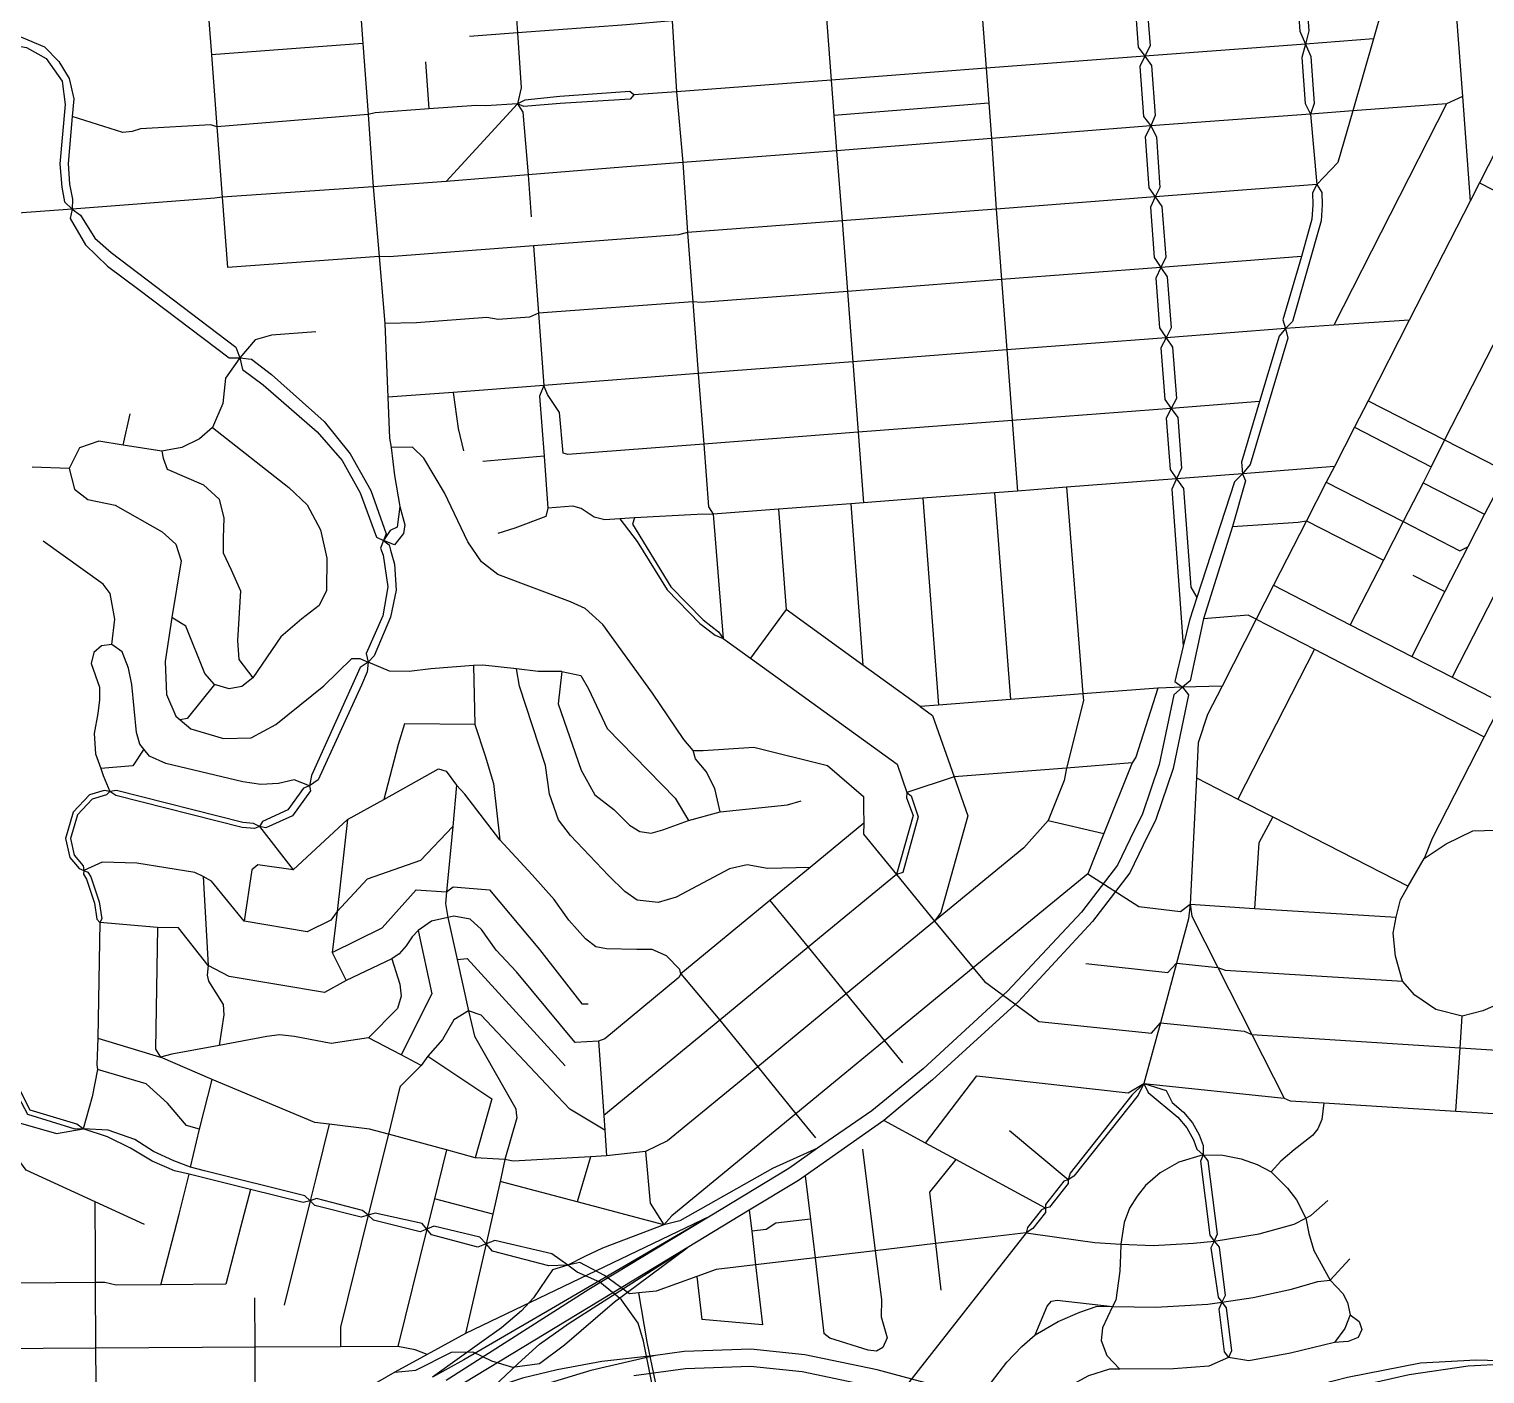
# Model space of a CAD drawing. Extents: x 0 to 264, y 89 to 356.
# Drawn here: x 126.16 to 159.92, y 140.43 to 171.61 of the extents above; entities that cross this region are included whole.
import ezdxf

# ---------------------------------------------------------------- set-up
doc = ezdxf.new("R2010")
doc.units = 0
doc.layers.get('0').update_dxf_attribs({"linetype": 'CONTINUOUS'})

msp = doc.modelspace()

# ---------------------------------------------------------------- linework, layer by layer
at = {"color": 4}
for points in [[(156.30481, 210.834331), (156.43269, 209.160841), (156.558367, 207.519324), (156.808619, 204.214236), (156.868151, 203.43151), (156.919964, 202.741389), (157.056667, 200.947734), (157.303611, 197.679028), (157.41606, 196.190746), (157.551659, 194.40481), (157.677335, 192.77652), (157.800808, 191.142716), (157.92428, 189.507814), (158.048853, 187.859678), (158.293593, 184.607508), (158.531718, 181.339905), (158.786381, 178.075607), (159.034426, 174.809105), (159.155694, 173.212785), (159.394923, 170.048812), (159.574617, 167.623465)], [(142.356857, 191.599123), (142.51671, 191.364306), (143.180373, 191.174689), (143.267464, 190.035877), (143.39204, 188.393256), (143.515512, 186.769375), (143.640088, 185.126754), (143.76356, 183.495157), (143.887032, 181.867968), (144.004992, 180.251806), (144.137284, 178.599262), (144.260756, 176.969869), (144.385329, 175.32284), (144.508801, 173.696754), (144.632274, 172.067361), (144.756849, 170.430252), (144.818585, 169.606736), (144.880322, 168.789835), (145.009306, 167.167058), (145.133881, 165.528845), (145.258454, 163.898351), (145.381926, 162.262343), (145.506502, 160.627438)], [(147.110537, 187.046085), (147.356381, 183.767456), (147.486466, 182.047665), (147.592299, 180.525208), (147.725694, 178.872665), (147.85027, 177.241067), (147.975947, 175.603958), (148.100519, 173.970157), (148.225095, 172.336356), (148.350772, 170.703655), (148.412508, 169.892266), (148.474244, 169.073161), (148.585589, 167.438256), (148.709061, 165.802248), (148.831433, 164.172855), (148.954905, 162.533542), (149.077274, 160.900841)], [(136.480903, 184.579949), (136.605478, 182.949452), (136.728951, 181.316754), (136.848012, 179.706103), (136.981407, 178.05356), (137.107083, 176.421963), (137.23276, 174.787058), (137.365051, 173.154357), (137.480808, 171.521659), (137.570103, 170.253863), (137.480808, 169.881242), (137.607588, 169.687215), (137.726649, 168.232006), (137.802716, 167.261867)], [(151.779331, 174.249072), (151.661371, 174.002127), (151.750669, 172.832449), (151.903907, 172.610859), (152.061553, 172.380453), (152.150851, 171.222899), (152.030687, 170.982569)], [(155.452631, 174.535702), (155.391996, 174.250175), (155.473575, 173.187431), (155.588228, 172.984583), (155.752492, 172.749766), (155.836276, 171.573472), (155.755797, 171.265895)], [(159.155694, 173.212785), (158.84591, 173.286649), (157.506458, 173.25027), (157.356528, 173.211685), (155.890296, 173.10034), (155.588228, 172.984583), (154.956535, 172.851188), (152.20046, 172.645036), (151.903907, 172.610859), (148.225095, 172.336356), (144.632274, 172.067361), (141.068117, 171.801674), (140.014192, 171.710175), (137.480808, 171.521659), (136.372865, 171.437873)], [(133.777742, 172.882058), (133.896806, 171.280226), (134.019174, 169.633194), (134.138238, 167.951988), (134.278246, 166.340234), (134.402822, 164.786911), (134.474478, 163.073732), (134.510859, 162.125643), (134.554956, 161.911772), (134.629923, 161.25803), (134.752292, 160.543655), (134.866944, 160.118117), (134.842702, 159.917474), (134.633239, 159.649583), (134.37417, 159.749905)], [(157.368655, 173.023169), (157.460157, 171.818213), (157.335581, 171.38606), (156.852716, 169.713673), (156.506553, 168.516433), (156.022588, 168.01152), (156.135033, 167.823004), (156.146068, 167.536371), (156.117403, 167.167058), (155.459252, 164.831008), (155.29389, 164.667847)], [(155.588228, 172.984583), (155.544131, 172.745355), (155.62902, 171.563549), (155.755797, 171.265895), (155.879269, 170.979262), (155.959748, 169.890062), (155.873758, 169.64091)], [(130.263194, 172.614167), (130.385563, 171.016744), (130.513447, 169.344357), (130.636919, 167.717171), (130.75598, 166.082266)], [(151.903907, 172.610859), (151.788151, 172.363915), (151.878549, 171.193133), (152.030687, 170.982569), (152.186129, 170.767595), (152.272117, 169.60784), (152.170694, 169.365303)], [(141.068106, 171.801674), (141.171744, 170.157953), (141.313958, 168.520841), (141.4242, 166.894758), (141.547672, 165.287412), (141.675556, 163.623845), (141.802335, 161.990044), (141.914784, 160.531528), (142.019514, 160.360651), (142.255435, 157.481103)], [(121.803143, 170.011327), (121.978428, 169.909905), (122.213246, 169.992588), (123.498681, 170.515139), (123.676173, 170.679401), (123.88894, 170.864609), (125.052006, 171.337551), (125.515026, 171.453308), (125.979149, 171.426863), (126.513827, 171.197558), (126.846762, 170.858008), (127.083783, 170.46444), (127.19072, 169.994806), (127.155442, 169.582496), (127.061736, 168.49659), (127.097014, 168.014828), (127.159853, 167.666458), (127.158725, 167.433845)], [(123.676173, 170.679401), (123.958395, 170.692637), (125.121458, 171.168887), (125.62527, 171.271413), (126.094905, 171.18873), (126.550208, 170.932966), (126.923933, 170.402696), (126.996692, 169.866917), (126.871016, 168.486672), (126.912909, 167.94979), (126.975746, 167.604728), (127.15875, 167.433851), (127.351674, 167.293838), (127.682405, 166.767978), (128.061641, 166.429532), (130.952215, 164.23349), (131.043714, 163.986546)], [(133.896806, 171.280226), (130.385563, 171.016744)], [(157.335581, 171.38606), (155.755797, 171.265895), (152.030687, 170.982569), (148.350772, 170.703655), (144.756849, 170.430252), (141.171744, 170.157953), (140.179558, 170.089601), (140.097978, 169.984869), (138.469686, 169.888958), (137.628534, 169.817299), (137.480808, 169.881242)], [(155.755797, 171.265895), (155.673117, 170.957215), (155.752492, 169.883447), (155.873758, 169.64091), (156.022588, 168.01152)], [(135.35091, 170.850278), (135.430285, 169.759974)], [(152.030687, 170.982569), (151.912726, 170.746649), (151.999817, 169.586893), (152.170694, 169.365303), (152.302986, 169.110643), (152.381258, 167.940965), (152.274324, 167.719375)], [(140.179558, 170.089601), (140.088056, 170.164565), (138.467482, 170.049912), (137.653889, 169.962822), (137.480808, 169.881242), (136.752101, 169.831633), (136.523897, 169.840439), (135.430285, 169.75996), (134.182335, 169.667369), (134.019174, 169.633194), (130.513447, 169.344357), (130.369028, 169.395069), (128.742942, 169.30026), (128.54671, 169.237423)], [(135.824956, 168.078768), (134.138238, 167.951988), (130.636919, 167.717171), (130.467145, 167.689598), (127.15875, 167.433834), (125.249339, 167.300453), (124.262665, 167.214463), (123.449072, 166.987361), (122.952978, 167.023742), (122.536258, 167.127369), (122.112924, 167.57716), (121.874799, 168.073256), (121.850556, 168.664159), (121.803143, 170.011327)], [(137.480808, 169.881242), (135.824956, 168.078768)], [(159.027811, 169.876831), (156.852716, 169.713673), (155.873758, 169.64091), (152.170694, 169.365303), (148.474244, 169.073161), (144.880322, 168.789835), (141.82659, 168.559426), (141.313958, 168.520841), (139.92159, 168.408395), (137.726649, 168.232006), (135.824956, 168.078768)], [(148.412508, 169.892266), (144.818585, 169.606736)], [(159.394923, 170.048812), (159.027811, 169.876831), (156.412847, 164.743915)], [(128.54671, 169.237423), (128.33394, 169.21318), (127.155442, 169.582493)], [(160.404748, 169.245139), (159.790694, 168.044591), (159.574617, 167.623465), (158.162405, 164.862978), (157.206597, 162.994357), (156.891301, 162.378099), (156.426075, 161.467492), (156.239766, 161.104792), (155.783359, 160.211824), (155.017171, 158.714722), (154.614784, 157.926484), (153.823238, 156.378673), (153.484792, 155.716111), (153.267613, 155.062369), (153.227924, 154.253187), (153.080201, 151.318516), (153.042716, 150.977865), (152.764905, 149.952606), (152.391181, 148.571258), (152.00974, 147.159046), (151.873037, 146.894463), (150.385859, 145.010409), (150.25026, 144.928827)], [(152.170694, 169.365303), (152.038403, 169.115051), (152.126597, 167.928838), (152.274324, 167.719375), (152.427562, 167.499992), (152.515756, 166.321494), (152.403308, 166.085574)], [(162.578742, 169.031268), (162.187379, 168.330121), (161.568915, 167.137292), (160.425694, 164.90928), (158.98151, 162.087058), (158.675033, 161.460877), (158.48652, 161.091564), (158.023498, 160.190877), (157.563783, 159.29901), (156.792083, 157.801911)], [(164.063714, 168.294843), (163.07704, 166.360077), (161.941535, 164.134272), (160.578933, 161.463081), (160.427899, 161.349532), (159.910859, 160.360651), (159.522803, 159.60769), (158.988125, 158.569203), (158.223037, 157.06659)], [(156.022588, 168.01152), (152.274324, 167.719375), (148.585589, 167.438256), (145.009306, 167.167058), (141.4242, 166.894758), (141.219149, 166.839635), (137.854532, 166.586078), (134.504244, 166.332518), (134.278246, 166.340223), (130.75598, 166.082266)], [(156.022588, 168.01152), (155.917855, 167.814185), (155.92889, 167.540782), (155.902446, 167.20454), (155.666525, 166.335826), (155.234349, 164.86849), (155.293881, 164.667847), (155.346798, 164.447361), (154.473673, 161.514897), (154.298385, 161.302127)], [(159.790694, 168.044591), (160.745399, 167.557317), (161.568915, 167.137292)], [(152.274324, 167.719375), (152.160772, 167.48125), (152.247865, 166.31598), (152.403308, 166.085574), (152.549931, 165.867292), (152.638125, 164.684383), (152.523472, 164.456181)], [(165.16394, 167.72599), (164.946762, 167.717185), (162.874192, 163.656933), (161.509383, 160.984627), (161.359452, 160.873282), (160.466484, 159.134748), (159.161206, 156.584828)], [(127.15875, 167.433845), (127.110242, 167.21777), (127.468534, 166.611433), (127.973447, 166.112032), (128.699949, 165.57625), (130.795669, 163.990954), (131.043714, 163.986551), (131.316016, 163.95678), (131.780139, 163.604002), (132.998326, 162.510391), (133.602456, 161.761842), (134.084218, 160.914072), (134.433688, 159.908655), (134.374159, 159.749905)], [(137.854532, 166.586078), (137.970285, 165.022829), (138.091553, 163.348238), (137.993436, 163.10019), (138.098169, 161.711129), (138.189671, 160.502865)], [(155.666502, 166.335826), (152.403308, 166.085574), (148.709061, 165.802248), (145.133881, 165.528845), (141.745008, 165.268673), (141.547672, 165.287412), (137.970285, 165.022829), (137.758619, 164.930226), (137.032117, 164.875106), (136.771944, 164.925815), (135.141451, 164.802343), (134.402822, 164.786905)], [(152.403308, 166.085574), (152.283143, 165.835322), (152.370234, 164.681078), (152.523472, 164.456181), (152.672299, 164.236798), (152.761597, 163.043966), (152.64474, 162.81466)], [(158.162405, 164.862978), (156.412847, 164.743915), (155.293881, 164.667847), (152.523472, 164.456181), (148.831433, 164.172855), (145.258454, 163.898351), (141.675556, 163.623845), (138.091553, 163.348238), (135.988117, 163.188385), (134.474478, 163.073732)], [(132.806502, 164.590676), (131.775728, 164.513508), (131.397595, 164.406572), (131.043714, 163.986546), (130.71519, 163.514704), (130.652353, 162.929313), (130.408714, 162.374792), (130.106649, 162.113516), (129.69875, 161.909565), (129.233524, 161.826883), (128.341659, 161.96579), (127.772803, 162.056188), (127.325216, 161.905157), (127.087091, 161.424496), (127.206155, 160.941633), (127.520347, 160.704609), (128.154244, 160.573421), (129.241242, 159.95606), (129.558742, 159.665018), (129.680008, 159.284678), (129.463933, 157.965069), (129.30849, 156.944218), (129.344869, 156.185746), (129.557639, 155.678629), (129.661268, 155.592639), (129.908213, 155.385383), (130.662274, 155.160486), (131.306093, 155.181427), (131.881561, 155.4868), (132.990607, 156.381975), (133.644349, 157.02028), (133.829558, 157.016978), (134.021381, 156.929884)], [(152.523472, 164.456181), (152.404408, 164.221363), (152.493706, 163.026327), (152.64474, 162.81466), (152.796875, 162.602994), (152.881762, 161.430008), (152.768213, 161.184167)], [(155.293881, 164.667847), (155.142847, 164.491458), (154.690851, 162.976718)], [(131.043714, 163.986546), (131.102145, 163.720859), (131.586111, 163.364774), (132.834061, 162.272266), (133.415044, 161.609704), (133.835069, 160.857847), (134.213202, 159.827076), (134.374159, 159.749905), (134.505347, 159.650687), (134.537317, 159.531623), (134.627716, 159.203099), (134.669609, 158.605581), (134.535113, 157.974992), (134.158081, 157.07651), (134.021381, 156.929887)], [(135.988117, 163.188385), (136.109383, 162.353845), (136.229547, 161.835702)], [(154.690851, 162.976718), (152.64474, 162.81466), (148.954905, 162.533542), (145.381926, 162.262343), (141.802335, 161.990044), (138.648282, 161.749715), (138.541345, 161.779481), (138.458662, 162.720954), (138.17644, 163.14098), (138.091553, 163.348238)], [(152.64474, 162.81466), (152.528984, 162.586458), (152.614974, 161.398037), (152.768213, 161.184167), (152.925859, 160.961476), (153.096736, 158.668421), (153.237847, 158.431397)], [(154.690851, 162.976718), (154.271926, 161.571119), (154.298371, 161.302127), (154.364532, 161.136762), (154.064671, 160.078428), (153.39329, 157.940815), (153.085713, 156.496633), (152.907117, 156.348907)], [(157.206597, 162.994357), (158.98151, 162.087058), (159.917474, 161.608603), (160.427899, 161.349532), (161.359452, 160.873282), (161.64829, 160.722248), (161.70231, 160.62303), (161.718848, 160.463176), (161.605299, 159.306728), (161.621837, 159.02671), (161.488436, 158.624324)], [(128.341659, 161.96579), (128.499306, 162.687883)], [(130.408714, 162.374792), (132.181422, 160.980216), (132.603655, 160.581137), (132.917847, 160.003465), (133.062266, 159.34421), (133.056763, 158.594558), (132.886986, 158.242883), (132.481292, 157.939715), (131.996222, 157.522994), (131.346891, 156.572701), (131.092222, 156.365442), (130.798976, 156.31473), (130.459426, 156.418359), (130.231224, 156.669715), (129.789149, 157.76553), (129.463933, 157.965069)], [(156.891301, 162.378099), (158.675033, 161.460877)], [(129.233524, 161.826883), (129.264393, 161.662621), (129.356996, 161.405756), (130.203662, 161.047467), (130.563056, 160.715633), (130.675504, 160.27356), (130.653463, 159.816049), (130.656765, 159.469887), (130.844177, 159.075216), (131.056947, 158.583534), (130.9908, 157.431494), (131.021669, 156.994931), (131.346885, 156.572701)], [(142.184879, 153.463845), (142.061407, 154.002935), (141.857456, 154.396502), (141.611615, 154.690851), (141.555391, 154.884879), (141.340417, 155.140643), (140.61171, 156.213308), (139.460772, 157.805216), (139.052873, 158.17894), (138.711119, 158.32777), (137.026605, 158.964974), (136.65178, 159.260424), (136.333176, 159.719035), (135.792986, 160.855643), (135.314532, 161.66152), (135.051049, 161.917284), (134.554956, 161.911781)], [(138.098169, 161.711129), (136.679339, 161.587657)], [(127.087091, 161.424496), (126.228297, 161.452069)], [(156.426075, 161.467492), (154.298385, 161.302127), (152.768213, 161.184167), (150.214982, 160.987935), (149.077274, 160.900841), (148.547006, 160.860051), (146.879028, 160.732171), (145.506502, 160.627438), (145.211049, 160.605397), (143.537562, 160.476407), (142.019514, 160.360651), (141.647994, 160.357349), (140.194992, 160.280181), (139.859853, 160.258133), (139.505972, 160.234983), (139.257924, 160.293411), (138.96027, 160.495155), (138.766242, 160.548072), (138.189671, 160.502874), (138.136754, 160.311042), (137.422379, 160.036535), (137.029912, 159.914167)], [(154.298385, 161.302127), (154.109869, 161.115815), (153.237847, 158.431397), (153.06697, 157.903333), (152.923655, 157.301407), (152.727423, 156.482299), (152.907117, 156.348907), (153.041615, 156.175826), (152.68553, 154.470365), (152.286451, 153.283048), (151.995409, 152.687734), (151.683421, 152.048326), (150.819115, 150.918333), (149.104835, 149.060738), (147.106129, 147.246137), (145.978341, 146.30356), (144.152716, 145.021433), (144.000581, 144.914496), (142.858465, 144.223272), (141.415381, 143.35125), (137.626327, 141.059298), (136.241674, 140.210424)], [(152.768213, 161.184167), (152.657968, 160.944938), (152.867431, 158.073107), (152.923655, 157.301407)], [(156.239766, 161.104792), (158.023498, 160.190877), (159.337595, 159.516188), (159.522803, 159.60769)], [(158.48652, 161.091564), (159.910859, 160.360651)], [(150.214982, 160.987935), (150.596422, 156.196772), (150.608558, 156.041327), (150.212786, 154.474774), (150.157657, 154.189244), (149.791649, 153.260998), (149.225, 152.625998), (147.156839, 150.924949), (145.105216, 149.238231), (143.055797, 147.545998), (140.963385, 145.830617), (140.451857, 145.586981), (139.550069, 145.486659), (139.177449, 145.465718), (137.383794, 145.362083), (137.187562, 145.398465), (136.501849, 145.441458), (135.838187, 145.622258), (134.487708, 145.988264), (134.050044, 146.10402), (133.116283, 146.218673), (132.785556, 146.259463), (130.405409, 147.253856), (129.204861, 147.770895)], [(146.879028, 160.732171), (147.245033, 155.938801)], [(148.547006, 160.860051), (148.914115, 156.066685)], [(134.752292, 160.543655), (134.690556, 160.064097), (134.528498, 159.989133), (134.374159, 159.749905)], [(143.537562, 160.476407), (143.711744, 158.153585), (142.888228, 157.023593)], [(145.211049, 160.605391), (145.494375, 156.864843)], [(139.859853, 160.258125), (140.261137, 159.733369), (140.953465, 158.609992), (141.714141, 157.82947), (142.068019, 157.554967), (142.255435, 157.481103), (142.888228, 157.023593), (146.288125, 154.565175), (146.514123, 153.912536), (146.608933, 153.835365), (146.772091, 153.342577), (146.42152, 152.054938), (146.270486, 152.008637)], [(140.194992, 160.280175), (140.148688, 160.129141), (141.041659, 158.679444), (141.788004, 157.914357), (142.142986, 157.63875), (142.255435, 157.481103)], [(154.064671, 160.078428), (155.589331, 160.17875), (155.783359, 160.211824), (157.563783, 159.29901)], [(128.074869, 157.344401), (128.14322, 157.929792), (128.035183, 158.52731), (127.876433, 158.738976), (126.486268, 159.739982)], [(134.374159, 159.749905), (134.305808, 159.576824), (134.36534, 159.412562), (134.476685, 158.682752), (134.35652, 158.006963), (133.976181, 157.136042), (134.021381, 156.929887), (133.99934, 156.706093), (133.868152, 156.40072), (132.861631, 154.206883), (132.663195, 154.067978)], [(155.017171, 158.714722), (156.792083, 157.801911), (158.223037, 157.06659), (159.161206, 156.584828), (160.057482, 156.12401)], [(158.242881, 158.950643), (158.988125, 158.569203)], [(153.823238, 156.378673), (152.907117, 156.348907), (152.332752, 156.330167), (150.596422, 156.196772), (148.914115, 156.066685), (147.245033, 155.938801), (146.8217, 155.905731), (145.494375, 156.864843), (143.711744, 158.153585)], [(154.614784, 157.926484), (154.424061, 158.025702), (153.39329, 157.940815)], [(154.614784, 157.926484), (155.961952, 157.231952), (157.826162, 156.270633), (159.899835, 155.200175)], [(132.663187, 154.067978), (132.30269, 154.20027), (131.943297, 154.121996), (131.533194, 154.09223), (131.114269, 154.158377), (129.323922, 154.58171), (128.949097, 154.755895), (128.81901, 154.913542), (128.7242, 155.028194), (128.644825, 155.299393), (128.541199, 156.417258), (128.461824, 156.79098), (128.314097, 157.172423), (128.074869, 157.344401), (127.832335, 157.310226), (127.659254, 157.159192), (127.597518, 156.89902), (127.786034, 156.355522), (127.791537, 156.060069), (127.74744, 155.741466), (127.668065, 155.281754), (127.700035, 154.808812), (127.817996, 154.46375), (127.872022, 154.302796), (128.029671, 153.936787)], [(155.961952, 157.231952), (154.190347, 153.759298)], [(134.021381, 156.929887), (133.831762, 156.806415), (132.708385, 154.303897), (132.663187, 154.067978), (132.679725, 153.947814), (132.267415, 153.370139), (131.646747, 153.091224), (131.503431, 153.118797)], [(144.266268, 152.170694), (143.27849, 152.146452), (142.805548, 152.232442), (142.402058, 152.143144), (141.164028, 151.481686), (140.74731, 151.362624), (140.260033, 151.41113), (139.975607, 151.612877), (139.59527, 151.987702), (138.713326, 152.910436), (138.432204, 153.273136), (138.222742, 153.870654), (138.131242, 154.534317), (137.532621, 156.376477), (137.459861, 156.781071), (136.681546, 156.864843), (136.46106, 156.852707), (135.474383, 156.78106), (134.967266, 156.717119), (134.513063, 156.720421), (134.021381, 156.929884)], [(136.46106, 156.852716), (136.489722, 155.485702), (136.736667, 154.760303), (136.927387, 154.120895), (137.072909, 152.809002)], [(138.510478, 156.713812), (137.964774, 156.71607), (137.459861, 156.781113)], [(138.510478, 156.713812), (138.427796, 155.96526), (138.958063, 154.430676), (139.278871, 153.859619), (139.716535, 153.516762), (140.078133, 153.154064), (140.320669, 153.007438), (140.581944, 152.964444), (140.85204, 153.041615), (141.447353, 153.259897)], [(138.510478, 156.713812), (138.950347, 156.626718), (139.126736, 156.31473), (139.563297, 155.396407), (141.139774, 153.782449), (141.447353, 153.259897)], [(130.459426, 156.418359), (129.822222, 155.623508), (129.661268, 155.592639)], [(152.907117, 156.348907), (152.699861, 156.174722), (152.361415, 154.55966), (151.975563, 153.412032), (151.694444, 152.83546), (151.396787, 152.226919), (150.563351, 151.135512), (148.849072, 149.301067), (146.887847, 147.5008), (145.702734, 146.525147), (144.437145, 145.65974), (143.776787, 145.189002), (141.95447, 144.089879), (140.648089, 143.301641), (139.141067, 142.386623), (135.824956, 140.275468)], [(152.332752, 156.330165), (151.822325, 154.72723), (151.738542, 154.597145), (151.081492, 152.957829), (150.705563, 152.027379), (148.047603, 149.844565), (145.990468, 148.15454), (145.077657, 147.394967), (143.939949, 146.459002), (141.060399, 144.093187), (140.877394, 143.88152), (139.454159, 143.344635), (139.044053, 143.147299), (138.649383, 142.953272)], [(160.306631, 155.995026), (159.899835, 155.200175), (158.693776, 152.84428), (158.508567, 152.379053)], [(146.8217, 155.905731), (147.109437, 155.697369), (147.606631, 154.275234), (147.92303, 153.371242), (147.29795, 151.127796), (147.156839, 150.924949)], [(136.489722, 155.485702), (134.86474, 155.503341), (134.71591, 155.027091), (134.385183, 153.750478)], [(141.555391, 154.884879), (141.791312, 154.881577), (142.966502, 154.959849), (144.668655, 154.537619), (145.505399, 153.818833), (145.508701, 153.557557), (145.512008, 153.195954), (145.506511, 152.942397), (146.270495, 152.008637), (147.156839, 150.924949), (148.047603, 149.844565)], [(128.81901, 154.913542), (128.56545, 154.525486), (127.818004, 154.46375)], [(131.503428, 153.118786), (132.281744, 152.113369), (133.544028, 153.280841), (134.385183, 153.750478), (135.651875, 154.457135), (135.824956, 154.402014), (136.070797, 154.079002), (135.980399, 153.123194), (135.837083, 151.605147)], [(151.738542, 154.597145), (150.212778, 154.474774), (147.606631, 154.275234), (146.514123, 153.912536)], [(128.029671, 153.936787), (127.900687, 153.957728), (127.557829, 153.85851), (127.177492, 153.452816), (126.997796, 152.846478), (127.101422, 152.40661), (127.3175, 152.147538), (127.429949, 152.100133), (127.520347, 152.059349), (127.586492, 151.952412), (127.778315, 151.372536), (127.842256, 150.980069), (127.800365, 150.892978)], [(131.503428, 153.118786), (131.363421, 153.188238), (131.110965, 153.212481), (128.187317, 153.954415), (128.029671, 153.936776), (127.949192, 153.855208), (127.618465, 153.759298), (127.277811, 153.395494), (127.113549, 152.843176), (127.203951, 152.458428), (127.409002, 152.212588), (127.429943, 152.100139)], [(132.663187, 154.067978), (132.519869, 154.011754), (132.157171, 153.505738), (131.570676, 153.241155), (131.503428, 153.118786), (131.387672, 153.073585), (131.101042, 153.101159), (128.16527, 153.844196), (128.029671, 153.936799)], [(141.274269, 149.707865), (141.244506, 149.808187), (140.93803, 150.121276), (140.602891, 150.27341), (140.253421, 150.271153), (139.545658, 150.283288), (139.298714, 150.32959), (139.058385, 150.515901), (138.675841, 150.950258), (138.336294, 151.430919), (137.823662, 152.004183), (137.072909, 152.808957), (136.26152, 153.871744), (136.070797, 154.079002)], [(153.227924, 154.253187), (154.190347, 153.759298), (154.997325, 153.344784), (158.135947, 151.735234)], [(142.184879, 153.463845), (143.74151, 153.625903), (144.060113, 153.715201)], [(146.514123, 153.912536), (146.506418, 153.790165), (146.659656, 153.37455), (146.270497, 152.008637), (144.221067, 150.320815)], [(133.544028, 153.280841), (133.302595, 151.149843), (133.185738, 150.203958), (133.509853, 149.549115)], [(141.447353, 153.259897), (142.184879, 153.463845)], [(154.997325, 153.344784), (154.67652, 152.740651), (154.570687, 151.219298)], [(135.980399, 153.123194), (135.23295, 152.330548), (134.000435, 151.900599), (133.302595, 151.149843), (133.151561, 150.950303), (132.605859, 150.678004), (131.141831, 150.927153), (130.385563, 151.855399), (130.194843, 151.96454), (129.999715, 152.052734), (128.658056, 152.275424), (127.84777, 152.298567), (127.429949, 152.100128)], [(145.512014, 153.195954), (144.266268, 152.170694), (143.336919, 151.405607), (141.274269, 149.707865), (141.226867, 149.618567), (139.507076, 148.198637), (139.358246, 148.146824)], [(149.791649, 153.260998), (151.081492, 152.957829)], [(158.508567, 152.379053), (159.021199, 152.720808), (159.637456, 153.020669), (160.177647, 153.037207)], [(160.330885, 149.050815), (159.866762, 148.845764), (159.389408, 148.726703), (158.780867, 148.882145), (158.292492, 149.208465), (158.004756, 149.539192), (157.841597, 150.116867), (157.791988, 150.648238), (157.86034, 151.018655), (157.960658, 151.417734), (158.135947, 151.735234), (158.508567, 152.379053)], [(127.429949, 152.100139), (127.417813, 152.013048), (127.487265, 151.899496), (127.670269, 151.341667), (127.729801, 150.976762), (127.800357, 150.892978)], [(130.194843, 151.96454), (130.312803, 149.895278), (130.288561, 149.671484), (130.317226, 149.533681), (130.657877, 148.992387), (130.671113, 148.755365), (130.561972, 148.047606)], [(132.281744, 152.113369), (131.464843, 152.233534), (131.319324, 152.119982), (131.141831, 150.927153)], [(150.705563, 152.027379), (151.89178, 151.264496), (152.856407, 151.15205), (153.080201, 151.318516), (154.570687, 151.219298), (157.86034, 151.018655)], [(133.185738, 150.203958), (134.341085, 150.773915), (135.135936, 151.653655), (135.837083, 151.605147), (135.989218, 151.726415), (136.830373, 151.653655), (137.990131, 150.269002), (138.972394, 149.013333), (139.121224, 149.010031)], [(135.837083, 151.605147), (135.81174, 151.332847), (135.865757, 151.01204), (136.081824, 150.036389), (136.3442, 148.851276), (136.486415, 148.257065), (137.442222, 146.574758), (137.452156, 146.476641), (137.464281, 146.366397), (137.187573, 145.398465), (137.077317, 144.891345), (136.911952, 144.136181), (136.758714, 143.442752), (136.276952, 141.366875)], [(143.336919, 151.405607), (144.221067, 150.320815), (145.105216, 149.238231), (145.990468, 148.15454), (146.411597, 147.638603)], [(153.080201, 151.318516), (153.124298, 151.042909), (153.725121, 149.855592), (154.514463, 148.298958), (155.264115, 146.821703)], [(139.358246, 148.146824), (138.82026, 148.117058), (137.460965, 149.748655), (136.989123, 150.253567), (136.650676, 150.732022), (136.387197, 150.973454), (136.009061, 151.046217), (135.865746, 151.01204), (135.490921, 150.924949), (135.176728, 150.709974), (135.038922, 150.562248), (134.904426, 150.351685), (134.741268, 150.166476), (134.564879, 150.055131), (133.509853, 149.549115), (133.008246, 149.272405), (130.795669, 149.643925), (130.312803, 149.895278), (129.623783, 150.773915), (129.13651, 150.778317), (127.800365, 150.892978)], [(127.800365, 150.892978), (127.748549, 148.212968), (127.728709, 147.597814), (127.746348, 147.489774), (127.618465, 146.854774), (127.406798, 146.110633)], [(129.13651, 150.778326), (129.088004, 147.959411), (129.204861, 147.770895)], [(135.176728, 150.709974), (135.498637, 149.244843), (134.787569, 147.823812)], [(144.221067, 150.320815), (142.174956, 148.629689), (139.482822, 146.417109)], [(127.406798, 146.110633), (127.261276, 146.217569), (126.179792, 146.543889), (125.661649, 147.566944), (125.441162, 147.851371), (125.065234, 148.160051), (124.558117, 148.346363), (124.284715, 148.398176), (124.187701, 148.380537), (124.173364, 148.752058), (124.245023, 149.01223), (124.570239, 149.513838), (124.788521, 150.206162)], [(134.564879, 150.055131), (134.757803, 149.464228), (134.785377, 149.185314), (134.697182, 148.900885), (134.024697, 148.21848)], [(136.081824, 150.036389), (136.31223, 150.061732), (138.589853, 147.573548)], [(150.663673, 149.942683), (152.562058, 149.738732), (152.764905, 149.952606), (153.725121, 149.855592), (153.897101, 149.790548), (158.004756, 149.539192)], [(141.274269, 149.707865), (142.174956, 148.629689), (143.055797, 147.545998), (143.939949, 146.459002), (144.395252, 145.900069)], [(148.047603, 149.844565), (148.314393, 149.524861), (149.575574, 148.597716), (152.182822, 148.332032), (152.391181, 148.571258)], [(138.274558, 147.012423), (136.638549, 148.750954), (136.3442, 148.851276), (136.004653, 148.637405), (135.743377, 148.185409), (135.401623, 147.79625), (135.252796, 147.582379), (134.787569, 147.823812), (134.024686, 148.21848), (133.160381, 148.091703), (132.308202, 148.254861), (131.967551, 148.287935), (131.66659, 148.255965), (130.561952, 148.047606), (129.470548, 147.840347), (129.204861, 147.770895)], [(152.391181, 148.571258), (154.332562, 148.375026), (154.514463, 148.298958), (159.342006, 147.990278)], [(159.243889, 146.521842), (159.342006, 147.990278), (159.389408, 148.726703)], [(132.675311, 144.442657), (132.547431, 144.556206), (130.221301, 145.140494), (129.89829, 145.218768), (129.514645, 145.369799), (129.045008, 145.586981), (128.608447, 145.861484), (127.989982, 146.083074), (127.406798, 146.110619), (127.225998, 146.107331), (126.124671, 146.44357), (125.564635, 147.510723), (125.356276, 147.77751), (125.001294, 148.067451), (124.52394, 148.239429), (124.282508, 148.28463), (124.187701, 148.38054)], [(127.748549, 148.212968), (129.204861, 147.770895)], [(139.358246, 148.146824), (139.482822, 146.417109), (139.507064, 146.08197), (139.550069, 145.486659)], [(159.342006, 147.990278), (164.839825, 147.638603)], [(135.252796, 147.582379), (134.762215, 147.096206), (134.742374, 147.013524), (134.487708, 145.988264), (134.020278, 144.106415), (133.376458, 141.514601), (133.376458, 141.057091)], [(135.401623, 147.79625), (136.888801, 146.805165), (136.501849, 145.441458)], [(124.059817, 134.915453), (124.054314, 136.010165), (124.0455, 137.666016), (124.036667, 139.406754), (124.026732, 141.005278), (124.017938, 142.371188), (124.066447, 142.518915), (124.06203, 143.976327), (124.053216, 145.184591), (124.038865, 147.226294), (124.447873, 147.277006), (125.582274, 146.348758), (126.794949, 146.001494), (127.406798, 146.110633)], [(130.11216, 146.107328), (129.810095, 146.185599), (129.364715, 146.708151), (128.87303, 147.155738), (127.746345, 147.489774)], [(130.11216, 146.107328), (130.405409, 147.253856)], [(146.944072, 145.778801), (148.132492, 147.336535), (151.641528, 146.947379), (152.00974, 147.159046), (152.525676, 146.999192), (152.667891, 146.720278), (152.931371, 146.500895), (153.138629, 146.252847), (153.291867, 145.976137), (153.385574, 145.723681), (153.383316, 145.512014)], [(139.507076, 146.08197), (138.696787, 146.563732), (138.274558, 147.012423)], [(152.00974, 147.159046), (151.726415, 146.890051), (150.302076, 145.084272), (150.25026, 144.928827), (150.252517, 144.840633), (149.823672, 144.297135), (149.728865, 144.268472)], [(152.00974, 147.159046), (155.264115, 146.821703), (155.403019, 146.764375), (156.180234, 146.715869), (159.243889, 146.521842), (160.24159, 146.459002)], [(152.00974, 147.159046), (152.111162, 146.955095), (152.797978, 146.381831), (153.005234, 146.133786), (153.158472, 145.857076), (153.238951, 145.638794), (153.383367, 145.512014), (153.490303, 145.366494), (153.707482, 143.666546), (153.63803, 143.507796)], [(156.180234, 146.715869), (156.138341, 146.327814), (156.043534, 146.110633), (155.915651, 145.952986), (155.491214, 145.626667), (155.183637, 145.362083), (154.959843, 145.116242)], [(128.833341, 143.892544), (127.691224, 144.417299), (126.086085, 145.155928), (125.47534, 145.981649), (125.427935, 146.137091), (125.582274, 146.348758)], [(133.116283, 146.218673), (132.81973, 145.025841), (132.675311, 144.442657), (132.074488, 142.026129)], [(149.728812, 144.268472), (147.650728, 145.397361), (146.944072, 145.778801), (145.978341, 146.30356)], [(134.020278, 144.106415), (133.891294, 144.219967), (132.825242, 144.498881), (132.675311, 144.442657), (132.508845, 144.402968), (131.291762, 144.70724), (129.871831, 145.05671), (129.531181, 145.137189), (129.008629, 145.359879), (128.509228, 145.660841), (127.977855, 145.92322), (127.406798, 146.110633)], [(129.89829, 145.218768), (130.11216, 146.107328)], [(150.25026, 144.928827), (148.889861, 146.063231)], [(135.838187, 145.622258), (135.557065, 144.485651), (135.382881, 143.784506), (134.710399, 141.063706)], [(140.451857, 145.586981), (140.563202, 144.385329), (140.877394, 143.88152)], [(144.437145, 145.65974), (143.398655, 145.189002), (141.250018, 143.978534), (140.877394, 143.88152)], [(145.482248, 145.638794), (145.779905, 143.285106), (145.922117, 142.155113), (145.913311, 141.753827), (146.052218, 141.264349), (145.954104, 141.040556)], [(153.383367, 145.512014), (152.82223, 145.340036), (152.386769, 145.088681), (152.043915, 144.798742), (151.849887, 144.54849), (151.676806, 144.273984), (151.550026, 143.937744), (151.473958, 143.438341), (151.469556, 143.193603), (151.453017, 142.809956), (151.3549, 142.140782), (151.28104, 141.991952), (151.051728, 141.50027), (151.016451, 141.207022), (151.147639, 140.855347), (151.453012, 140.542258)], [(153.383367, 145.512014), (153.319426, 145.358776), (153.537708, 143.645599), (153.63803, 143.507796), (153.75599, 143.369992), (153.895998, 142.245512), (153.814419, 142.093377)], [(153.383367, 145.512014), (153.836466, 145.498778), (154.262006, 145.419403), (154.639035, 145.286008), (154.959843, 145.116234), (155.340183, 144.732595), (155.545234, 144.4625), (155.764617, 144.04027), (155.830764, 143.684185), (155.950928, 143.290617), (156.331268, 142.606008), (156.620103, 142.290713), (156.731451, 142.084558), (156.794287, 141.794619), (156.666407, 141.47822), (156.43269, 141.16072)], [(139.177449, 145.465713), (138.869869, 144.415095)], [(147.650728, 145.397361), (147.035574, 144.646605), (147.176685, 143.449367), (147.303465, 142.372292)], [(129.63481, 144.129565), (129.871831, 145.05671)], [(140.877394, 143.88152), (138.869869, 144.415095), (137.077317, 144.891345)], [(144.152716, 145.021433), (144.276188, 144.016016), (144.386433, 143.120841), (144.590381, 141.365772)], [(150.25026, 144.928827), (150.153246, 144.896857), (149.729912, 144.358871), (149.728784, 144.268472), (149.724409, 144.170355), (149.435572, 143.802145), (149.282333, 143.697412)], [(131.291762, 144.70724), (131.070172, 143.856162), (130.718498, 142.506787)], [(127.808081, 136.856831), (127.728706, 136.959357), (127.725404, 137.688063), (127.716593, 139.427701), (127.707774, 141.028428), (127.700055, 142.545373), (127.697786, 143.137379), (127.691236, 144.417299)], [(135.382881, 143.784506), (135.269331, 143.916798), (134.182335, 144.156024), (134.020278, 144.106415), (133.854912, 144.065625), (132.783351, 144.333516), (132.675311, 144.442657)], [(136.911952, 144.136181), (135.557065, 144.485651)], [(142.858465, 144.223272), (142.914686, 143.735998), (143.003984, 142.957683), (143.166042, 141.563107)], [(149.728812, 144.268472), (149.631798, 144.233194), (149.308783, 143.821988), (149.282339, 143.697412), (144.577153, 137.707909), (144.593691, 137.58223), (143.442755, 136.119306), (143.274082, 136.049853)], [(149.282325, 143.697412), (149.98678, 143.597091), (150.873133, 143.474722), (151.473958, 143.438341), (152.221407, 143.409678), (153.159576, 143.458187), (153.63803, 143.507796), (154.684236, 143.676466), (155.497829, 143.898056), (155.764617, 144.04027), (155.880373, 144.102006), (156.271736, 144.451476)], [(129.213681, 142.495764), (129.63481, 144.129565)], [(136.758714, 143.442752), (136.606579, 143.598194), (135.54053, 143.851754), (135.382881, 143.784506), (135.22303, 143.719463), (134.144853, 143.992865), (134.020278, 144.106415)], [(141.95447, 144.089879), (138.274558, 141.936831), (136.237266, 140.753925), (135.515172, 140.353742)], [(141.95447, 144.089879), (136.276952, 141.366875)], [(144.276188, 144.016016), (143.472518, 143.92341), (143.250928, 143.776787), (142.914686, 143.735998)], [(138.649383, 142.953272), (138.282274, 143.21455), (136.958256, 143.519923), (136.758714, 143.442752), (136.56579, 143.366685), (135.489817, 143.650008), (135.382881, 143.784506)], [(149.282325, 143.697412), (147.176685, 143.449367), (145.779905, 143.285106), (144.386433, 143.120841), (143.003984, 142.957683), (142.086762, 142.849645), (141.639174, 142.686484), (140.701006, 142.343629), (140.293107, 142.305044)], [(153.63803, 143.507796), (153.56527, 143.354558), (153.729532, 142.211338), (153.814419, 142.093377), (153.919149, 141.96329), (154.043724, 140.960077), (153.974269, 140.810147)], [(127.404591, 135.584627), (129.646937, 136.517284), (131.172701, 137.09606), (132.447109, 137.519393), (133.687343, 137.876579), (134.529601, 138.132343), (135.086327, 138.412361), (136.924079, 140.131049), (137.498447, 140.667935), (137.993436, 141.118827), (138.681353, 141.602796), (141.415381, 143.35125)], [(134.637639, 140.467292), (135.12822, 140.512492), (135.951736, 140.934722), (136.448933, 140.941326), (136.88329, 140.735171), (137.367256, 140.583037), (137.996744, 140.673435), (138.574419, 141.10228), (139.729766, 142.096673), (141.415381, 143.351239)], [(141.207022, 139.739689), (140.877394, 139.877492), (140.726363, 140.021911), (140.491546, 141.16954), (140.293107, 142.305044), (140.079236, 142.285204), (139.499357, 142.709638), (138.927197, 143.012806), (138.649383, 142.953274), (138.20841, 142.933431), (136.902032, 143.278493), (136.758714, 143.442755)], [(138.649383, 142.953272), (138.295504, 142.841926), (137.854532, 142.195903), (137.57341, 141.894938), (137.114799, 141.499167), (136.659496, 141.16954), (135.515172, 140.353742)], [(140.730772, 139.564401), (140.401144, 141.188282), (140.278776, 141.602796), (139.894028, 142.149601), (139.393524, 142.555296), (138.863256, 142.785702), (138.649383, 142.953272)], [(149.484072, 141.333801), (149.766294, 141.998567), (149.867716, 142.11322), (149.995599, 142.141883), (151.281034, 141.991952), (152.288655, 141.979817), (153.491407, 142.047064), (153.814419, 142.093366), (154.539817, 142.198107), (155.429478, 142.395442), (156.040226, 142.575139), (156.331268, 142.606008), (156.786572, 143.094383)], [(130.718498, 142.506787), (129.213681, 142.495753), (128.172986, 142.488059), (127.91171, 142.547588), (127.700044, 142.545331), (125.842449, 142.531036), (124.066433, 142.518906), (120.322577, 142.497974), (116.638256, 142.475926), (112.968264, 142.459383), (109.272917, 142.438442), (105.762778, 142.417498), (105.616155, 142.399859), (105.287631, 142.359064), (104.920519, 142.305044), (104.603019, 142.29844), (104.246937, 142.370099), (103.560121, 142.37449), (103.14671, 142.314961), (102.651718, 142.162824), (102.43454, 142.125347), (101.333213, 141.683272), (100.033447, 141.162924), (98.729269, 140.641476)], [(141.639174, 142.686484), (141.756034, 141.693194)], [(131.407518, 139.438724), (131.399785, 141.047171), (131.395397, 142.189287)], [(148.473143, 140.23909), (148.829228, 140.699905), (149.178699, 141.061502), (149.484072, 141.333801), (150.01875, 141.641381), (150.524766, 141.864072), (150.926049, 142.000772), (151.281034, 141.991966)], [(156.794287, 141.794619), (157.004853, 141.646893), (157.064383, 141.459481), (156.975088, 141.269861), (156.747986, 141.180563), (156.43269, 141.160723), (155.409635, 140.90606), (154.445008, 140.731875), (153.974269, 140.810147), (153.516762, 140.608403), (152.69545, 140.549974), (151.453012, 140.54227)], [(153.814419, 142.093377), (153.749375, 141.929115), (153.86954, 140.940234), (153.974269, 140.810147)], [(143.166042, 141.563107), (141.756034, 141.693194)], [(136.276952, 141.366875), (135.388395, 140.879601), (134.637639, 140.467292), (132.665391, 139.333994), (132.411831, 139.188472), (131.877153, 138.981217), (129.412117, 137.69909), (127.808081, 136.856831), (126.226093, 136.026703), (125.569046, 135.705895), (124.833724, 135.270435), (124.059817, 134.915453), (123.936345, 134.77875), (123.108421, 134.357621), (122.527438, 133.977284), (120.883714, 132.882569), (120.392032, 132.64224), (120.272968, 132.408524), (119.35795, 131.656667), (118.728465, 131.024974), (118.337101, 130.550928), (117.935815, 129.924748), (117.723048, 129.484879)], [(145.95409, 141.040556), (145.811875, 140.955669), (145.616744, 140.978811), (144.724879, 141.256625), (144.590381, 141.365763)], [(135.388395, 140.879601), (135.108377, 140.984331), (134.710399, 141.063706), (133.376458, 141.057102), (131.399799, 141.047185), (127.70776, 141.028431), (124.026744, 141.005286), (120.3325, 140.984337), (116.654792, 140.96339), (115.514879, 140.956781), (112.97598, 140.942435), (109.285044, 140.921497), (105.626075, 140.900554), (105.073758, 140.925891), (104.326312, 141.076926), (104.003297, 141.08463), (103.664853, 141.031714), (103.277899, 140.889499), (102.993472, 140.760515)], [(140.682266, 140.853143), (139.437621, 140.718647), (138.401338, 140.524619), (137.599869, 140.326181), (136.306718, 139.908359), (135.218619, 139.586451), (134.40723, 139.451952), (133.702778, 139.391319), (132.665391, 139.333994)], [(147.745537, 140.006448), (145.82731, 140.523488), (144.147204, 140.874061), (142.895947, 141.000841), (141.344825, 140.946821), (140.682266, 140.853115), (139.184061, 140.508081), (137.885399, 140.11341)], [(140.179558, 140.391224), (141.377899, 140.553282), (142.882716, 140.605095), (144.087672, 140.482726), (145.735808, 140.139869), (147.649627, 139.622829), (149.204053, 139.256824), (150.578783, 139.022006), (152.095728, 138.959167), (152.237942, 138.960296)], [(161.276769, 140.702123), (159.714627, 140.749514), (158.422577, 140.677855), (156.729244, 140.346024), (155.226631, 139.956867), (153.894894, 139.730869), (152.218099, 139.704425), (151.736338, 139.526933), (151.354894, 139.22156), (150.929357, 138.877602), (150.486181, 138.678062), (149.777317, 138.667027), (149.652742, 138.577732), (149.51053, 138.460869), (147.176685, 138.893022), (146.557117, 138.96027), (146.079766, 138.890815), (144.329105, 138.242588), (144.146103, 138.315347)], [(151.453012, 140.542258), (151.208272, 140.540001), (150.720998, 140.384558), (150.266798, 140.133205), (150.044105, 139.899489)], [(161.276769, 140.702109), (159.529419, 140.606199), (158.161301, 140.406659), (154.84519, 139.660314), (153.720713, 139.513688), (152.250069, 139.354938)]]:
    msp.add_lwpolyline(points, dxfattribs=at)

doc.saveas('drawing.dxf')
